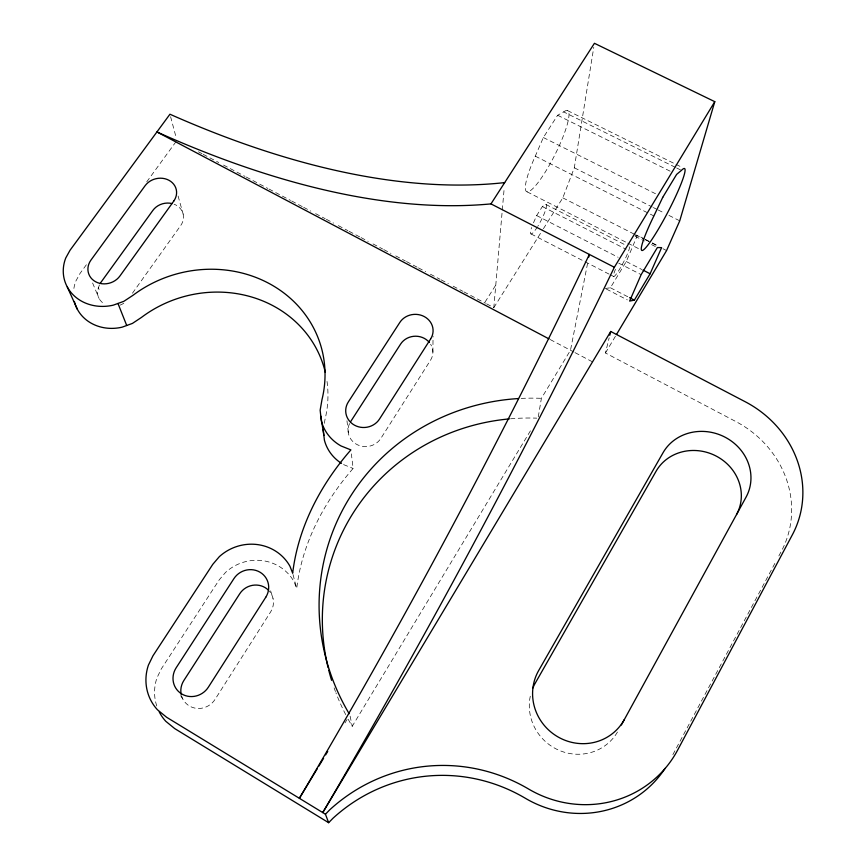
<?xml version="1.0" encoding="UTF-8"?>
<svg xmlns="http://www.w3.org/2000/svg" width="866" height="866" viewBox="0 0 866 866"><rect width="100%" height="100%" fill="white"/><g stroke="black" fill="none" stroke-linecap="round" stroke-linejoin="round"><path stroke-width="0.65" stroke-dasharray="4.33 3.25" d="M432.903 352.213L433.043 336.105M486.638 303.858L493.815 307.647L504.218 187.933M156.757 705.963A45.768 43.722 -40.9 0 1 156.93 677.926L161.325 668.855L219.239 579.841L225.561 572.394A44.458 42.586 -26.6 0 1 294.083 581.779L296.713 588.555C301.942 543.794 323.732 502.161 353.122 468.452L351.369 453.881M543.404 228.732L562.803 197.859L574.299 167.787L593.784 47.273M538.273 416.871L541.391 398.328L570.488 350.243L587.538 263.61M324.349 423.322L325.01 419.469A116.748 107.222 -16.4 0 0 326.85 380.239M778.859 555.929L781.392 551.177A101.831 94.091 23.5 0 0 735.894 421.569L605.442 352.982L609.177 337.805M605.226 288.475L610.411 287.772L626.27 261.543L637.408 235.335L644.326 238.854M563.647 111.909A45.411 8.552 -63.2 0 1 560.735 142.36A45.411 8.552 -63.2 0 1 529.364 191.289A45.411 8.552 -63.2 0 1 535.275 156.172L543.35 137.532L557.639 115.265L563.647 111.909L675.437 167.387M533.488 222.8L536.671 215.569L542.365 206.563L544.822 204.841A16.551 2.923 -62.7 0 1 545.548 210.102A16.551 2.923 -62.7 0 1 538.003 225.961M672.882 754.632L757.912 595.191M758.551 594.011L776.315 560.692M99.395 284.925L97.468 290.77A17.201 15.274 -17.6 0 0 104.851 304.237M605.442 352.982L615.748 335.727M348.229 719.332A213.252 205.783 23 0 0 352.235 726.271L531.767 428.616M345.014 722.883L347.082 719.451M493.815 307.647L542.679 229.88M485.025 302.104L495.774 285.076M132.455 293.206L180.745 225.485A16.844 14.819 -13.5 0 0 174.109 204.214M86.373 264.758L80.018 273.472L75.862 281.06A41.384 36.751 -17.6 0 0 73.61 290.662M146.722 181.882L176.902 140.454M635.07 235.184L637.408 235.335M343.575 464.609L353.122 468.452M567.598 110.632L674.831 163.793M676.043 164.388L682.062 167.376M676.638 167.982L681.445 170.364M557.639 115.265L670.609 171.425M543.35 137.532L655.497 193.724M574.299 167.787L652.185 206.963M653.386 207.569L656.98 209.377M658.171 209.983L664.168 212.993M668.953 215.407L679.745 220.83M535.275 156.172L653.884 215.959M645.484 239.438L658.149 245.868M562.803 197.859L634.367 234.21M635.557 234.816L643.914 239.048M645.105 239.655L651.07 242.686M652.26 243.292L657.034 245.717M662.999 248.748L666.571 250.566M635.07 236.223L644.456 240.997M651.503 244.58L657.37 247.557M527.134 191.851L626.583 242.523M627.785 243.14L639.768 249.246M545.872 204.452L625.512 245.056M542.365 206.563L626.075 249.3M536.671 215.569L618.107 257.267M626.27 261.543L641.771 269.488M618.746 263.156L641.143 274.641M531.075 233.961L583.825 261.121M585.026 261.738L609.004 274.089M610.194 274.706L613.799 276.557M610.411 287.772L628.37 297.049M606.395 289.071L627.298 299.885M198.422 151.81L202.016 153.704M203.207 154.332L218.762 162.537M223.536 165.06L245.067 176.415M246.258 177.043L267.789 188.398M268.99 189.037L290.511 200.392M291.712 201.02L302.472 206.703M303.663 207.331L310.84 211.12M315.625 213.642L325.194 218.687M326.385 219.315L333.562 223.103M338.346 225.625L347.916 230.67M349.106 231.309L359.877 236.981M361.068 237.609L368.245 241.398M373.03 243.92L382.599 248.964M383.79 249.603L390.967 253.381M395.751 255.914L405.32 260.958M406.511 261.586L417.271 267.269M418.473 267.897L425.65 271.686M430.434 274.208L439.993 279.253M441.195 279.88L448.371 283.669M453.156 286.191L462.715 291.236M463.916 291.874L485.436 303.23M550.246 339.559L573.963 352.083M575.121 352.689L592.528 361.88M180.669 695.669L182.78 698.992M92.608 283.009L99.092 298.521M98.237 287.447L99.07 289.46M270.625 590.85L273.017 598.374M178.082 195.997L183.17 214.14M170.602 116.726L176.242 137.954M293.011 574.504L296.713 588.555M350.113 716.15L352.235 726.271M346.963 420.779L348.554 434.18M521.18 398.403A219.91 211.629 21.6 0 1 541.391 398.328M345.707 714.612A213.252 205.783 23 0 1 335.911 692.789M335.445 691.555A213.252 205.783 23 0 1 334.103 687.853M510.594 418.798A213.252 205.783 23 0 1 536.747 418.148M537.483 226.795A16.551 2.923 -62.7 0 1 531.616 227.509M123.827 303.208A17.201 15.274 -17.6 0 1 119.811 305.211M181.47 695.647A19.02 18.164 -40.8 0 0 196.604 708.366A19.02 18.164 -40.8 0 0 215.114 699.317L270.625 611.926A18.467 17.699 -26.6 0 0 269.391 591.207M617.458 732.062A47.879 46.169 39.7 0 1 558.873 750.227A47.879 46.169 39.7 0 1 530.717 694.359M349.561 423.582A17.666 16.53 -5.5 0 0 357.593 444.853A17.666 16.53 -5.5 0 0 380.856 438.402L430.532 360.202A17.363 15.967 -1 0 0 430.629 344.235M629.073 246.875A16.735 2.078 -62.2 0 1 619.655 269.066A16.735 2.078 -62.2 0 1 615.477 269.304"/><path stroke-width="1.3" d="M588.826 257.05L589.345 254.42C501.187 440.09 403.967 621.398 299.365 798.311L317.346 768.597M609.794 335.272L610.725 331.472L745.182 401.727A104.948 96.591 22.8 0 1 792.39 534.744L677.591 750.173A109.776 105.717 38 0 1 528.606 789.034A181.319 173.157 83.8 0 0 329.849 809.71L325.443 814.224L328.647 822.7L332.912 818.316A175.56 167.506 84 0 1 525.381 798.29A106.431 102.632 39.9 0 0 665.077 768.38M549.055 338.931L156.93 131.946A1252.983 558.743 50.6 0 0 490.968 203.889L594.433 43.3L714.786 101.668L679.745 220.83L666.571 250.566L616.44 334.568M650.117 273.764L661.613 247.622L657.37 247.557L641.143 274.641L629.625 301.087L634.356 300.145L650.117 273.764L642.962 270.095M714.786 101.668L614.351 267.269C524.731 452.961 427.035 634.724 322.758 812.589L610.725 331.472M621.366 724.983L746.07 497.116A47.121 43.257 22.4 0 0 725.524 437.427A47.121 43.257 22.4 0 0 663.053 452.702L538.684 670.511A49.384 47.554 37.9 0 0 558.061 736.966A49.384 47.554 37.9 0 0 624.289 719.603M318.731 766.313L323.57 758.313M325.648 754.881L327.716 751.45M350.622 421.655L400.612 344.073A17.363 15.967 -1 0 1 429.384 342.492M100.402 283.074L152.849 210.438A16.844 14.819 -13.5 0 1 172.085 203.575M490.968 203.889L614.351 267.269M629.571 297.666L634.356 300.145M325.443 814.224L166.629 717.275L157.45 709.774A47.208 45 -39.4 0 1 148.4 665.153L152.946 655.822L212.809 564.296L219.347 556.643A45.833 43.776 -25.4 0 1 289.969 566.277L292.676 573.227C298.11 527.232 320.615 484.495 350.892 449.909L341.063 445.968A43.787 40.789 -5.4 0 1 321.308 420.8L320.149 410.203L321.968 399.681A120.222 109.885 -16 0 0 270.333 284.167A120.222 109.885 -16 0 0 133.093 295.23L123.849 301.325L113.305 305.146A42.586 37.606 -17.3 0 1 73.35 295.035A42.586 37.606 -17.3 0 1 65.751 257.992L70.049 250.231L169.942 114.225A1243.554 569.871 51.3 0 0 504.672 182.607M328.647 822.7L174.694 728.577L165.785 721.291A45.768 43.722 -40.9 0 1 159.225 711.874M67.267 286.949L77.41 309.357M117.971 303.457L126.717 325.497M320.799 416.102L323.884 435.479M323.245 429.731L324.382 440.058A42.521 39.782 -5.5 0 0 341.496 463.364M325.313 372.326A116.748 107.222 -16.4 0 0 141.396 317.465L132.422 323.419L122.182 327.153A41.384 36.751 -17.6 0 1 74.379 301.476M349.171 713.736A219.91 211.629 21.6 0 1 518.485 398.555M331.602 680.351A213.252 205.783 23 0 1 328.734 670.208M328.095 667.664A213.252 205.783 23 0 1 509.295 418.906M268.612 590.363A18.467 17.699 -26.6 0 0 239.72 593.784L183.884 680.46A19.02 18.164 -40.8 0 0 181.189 694.489M736.555 514.534A45.725 42.153 23.1 0 0 716.723 456.36A45.725 42.153 23.1 0 0 656.082 471.245L535.22 683.198A47.879 46.169 39.7 0 0 532.861 687.994M662.728 197.351L653.884 215.959A46.125 5.38 -62.4 0 0 643.849 249.603A46.125 5.38 -62.4 0 0 674.311 199.212A46.125 5.38 -62.4 0 0 681.445 170.364L676.617 174.412L662.728 197.351M265.765 597.259L208.381 687.149A19.615 18.695 -39.4 0 1 181.687 693.926A19.615 18.695 -39.4 0 1 176.188 667.751L233.917 578.618A19.041 18.186 -25.4 0 1 259.962 572.177A19.041 18.186 -25.4 0 1 265.765 597.259M430.64 338.92L379.481 419.079A18.197 16.952 -5.4 0 1 354.475 425.174A18.197 16.952 -5.4 0 1 348.349 401.921L399.854 322.401A17.872 16.357 -1.1 0 1 424.297 316.588A17.872 16.357 -1.1 0 1 430.64 338.92M173.752 201.107L119.93 275.994A17.699 15.62 -17.3 0 1 95.552 281.721A17.699 15.62 -17.3 0 1 90.995 260.038L145.087 185.735A17.331 15.155 -13.3 0 1 168.935 180.269A17.331 15.155 -13.3 0 1 173.752 201.107"/></g></svg>
